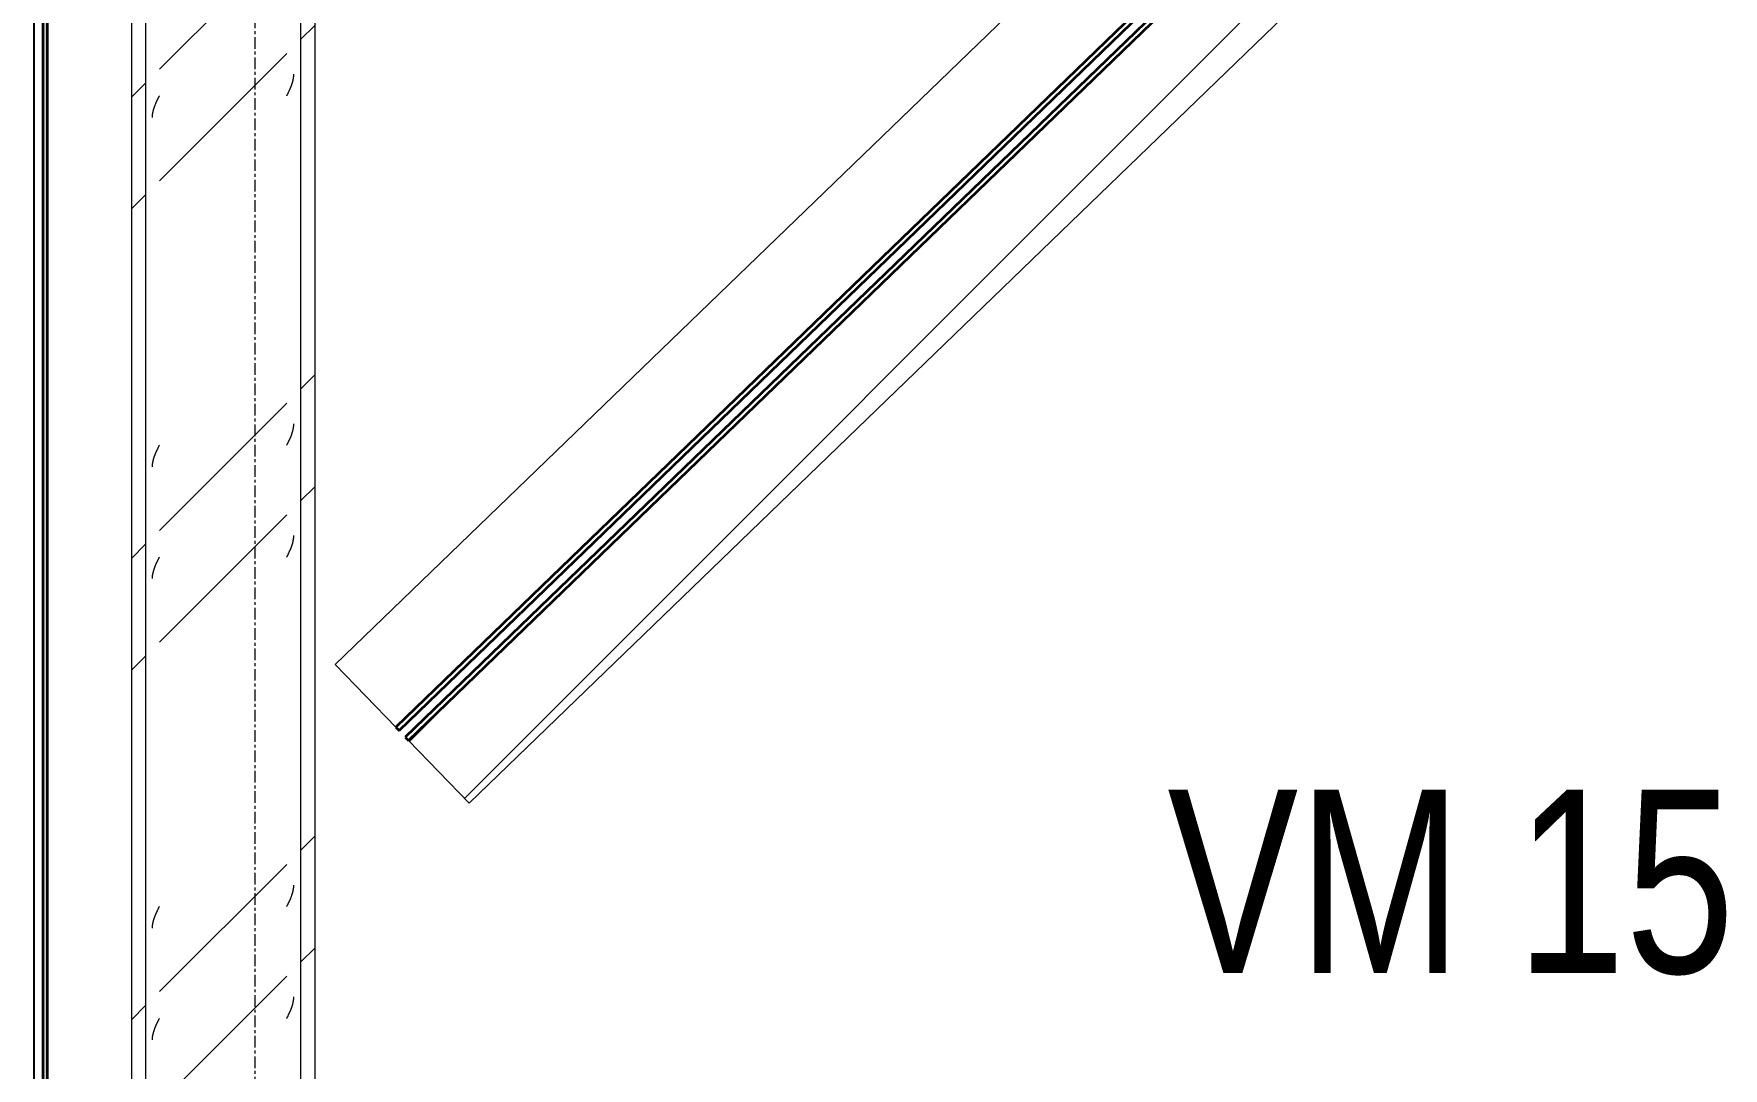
# Model space of a CAD drawing. Header units: centimetres. Extents: x -6741 to 14818, y -293 to 1595.
# Drawn here: x 630.2 to 814.4, y 382.3 to 495.1 of the extents above; entities that cross this region are included whole.
import ezdxf

# ---------------------------------------------------------------- set-up
doc = ezdxf.new("R2010")
doc.units = ezdxf.units.CM
doc.linetypes.add('Grid Line', pattern=[2.2225, 1.27, -0.3175, 0.3175, -0.3175])
for name, color, linetype, lineweight in [('A-GENM', 7, 'Continuous', 9), ('A-WALL', 7, 'Continuous', 9), ('A-WALL-PATT', 7, 'Continuous', 35), ('S-BEAM', 7, 'Continuous', 9), ('S-BEAM-IDEN', 7, 'Continuous', 18), ('S-COLS', 7, 'Continuous', 9), ('S-GRID', 7, 'Continuous', 9)]:
    doc.layers.add(name, color=color, linetype=linetype, lineweight=lineweight)
doc.styles.add('Century Gothic_2', font='GOTHIC.TTF', dxfattribs={"width": 0.8, "height": 20})
pattern_1 = [(45, (152.695, 0), (-25.14472, 25.14472), []), (45, (152.695, 38.1), (-25.14472, 25.14472), [])]

# ---------------------------------------------------------------- blocks, each defined once
blk = doc.blocks.new('RVR_PQ_Terminación Fachada - RVR_PQ_Terminación Fachada-1834260-Elevación Eje 7')
at = {"layer": 'A-GENM', "color": 254, "lineweight": 25, "true_color": 0xcccccc}
for p, q in [((-6824.58, 938.29), (-6824.58, 96.73)), ((-6823.58, 96.73), (-6823.58, 938.29))]:
    blk.add_line(p, q, dxfattribs=at)
blk = doc.blocks.new('PQ_RVR_ARQ-01_ZZ_ZZ_MO_T_A_rvt-2-Elevación Eje 7')
at = {"layer": 'A-WALL-PATT', "lineweight": 9, "true_color": 0xeaeaea}
blk.add_hatch(color=254, dxfattribs=at).paths.add_polyline_path([(-6823.58, 99), (-6823.08, 99), (-6823.08, 938.29), (-6823.58, 938.29), (-6823.58, 127.04)])
at = {"layer": 'A-WALL', "color": 254, "lineweight": 35, "true_color": 0xcccccc}
for p, q in [((-6823.58, 938.29), (-6823.58, 99)), ((-6823.08, 99), (-6823.08, 938.29))]:
    blk.add_line(p, q, dxfattribs=at)
at = {"layer": 'A-GENM', "color": 254, "lineweight": 9, "true_color": 0xcccccc}
blk.add_blockref('RVR_PQ_Terminación Fachada - RVR_PQ_Terminación Fachada-1834260-Elevación Eje 7', (0, 0), dxfattribs=at)
blk = doc.blocks.new('FP_7-Elevación Eje 7')
at = {"layer": 'S-COLS', "color": 9, "true_color": 0xc0c0c0}
for p, q in [((-6796.31, 490), (-6796.3, 490.03)), ((-6796.3, 490.03), (-6796.29, 490.07)), ((-6796.29, 490.11), (-6796.28, 490.15)), ((-6796.29, 490.07), (-6796.29, 490.11)), ((-6796.28, 490.15), (-6796.27, 490.18)), ((-6796.27, 490.22), (-6796.26, 490.26)), ((-6796.27, 490.18), (-6796.27, 490.22)), ((-6796.26, 490.29), (-6796.25, 490.33)), ((-6796.26, 490.26), (-6796.26, 490.29)), ((-6796.25, 490.37), (-6796.24, 490.41)), ((-6796.25, 490.33), (-6796.25, 490.37)), ((-6796.24, 490.48), (-6796.23, 490.52)), ((-6796.24, 490.44), (-6796.24, 490.48)), ((-6796.24, 490.41), (-6796.24, 490.44)), ((-6796.23, 490.63), (-6796.23, 490.67)), ((-6796.23, 490.59), (-6796.23, 490.63)), ((-6796.23, 490.56), (-6796.23, 490.59)), ((-6796.23, 490.52), (-6796.23, 490.56)), ((-6797, 488.32), (-6796.98, 488.36)), ((-6796.98, 488.36), (-6796.96, 488.39)), ((-6796.96, 488.39), (-6796.94, 488.43)), ((-6796.94, 488.43), (-6796.92, 488.47)), ((-6796.92, 488.47), (-6796.9, 488.5)), ((-6796.9, 488.5), (-6796.88, 488.54)), ((-6796.88, 488.54), (-6796.86, 488.58)), ((-6796.86, 488.58), (-6796.85, 488.62)), ((-6796.85, 488.62), (-6796.83, 488.65)), ((-6796.83, 488.65), (-6796.81, 488.69)), ((-6796.81, 488.69), (-6796.79, 488.73)), ((-6796.79, 488.73), (-6796.77, 488.77)), ((-6796.77, 488.77), (-6796.76, 488.8)), ((-6796.76, 488.8), (-6796.74, 488.84)), ((-6796.74, 488.84), (-6796.72, 488.88)), ((-6796.72, 488.88), (-6796.7, 488.91)), ((-6796.7, 488.91), (-6796.68, 488.95)), ((-6796.68, 488.95), (-6796.67, 488.99)), ((-6796.67, 488.99), (-6796.65, 489.03)), ((-6796.65, 489.03), (-6796.63, 489.06)), ((-6796.63, 489.06), (-6796.62, 489.1)), ((-6796.62, 489.1), (-6796.6, 489.14)), ((-6796.6, 489.14), (-6796.59, 489.18)), ((-6796.59, 489.18), (-6796.57, 489.21)), ((-6796.57, 489.21), (-6796.55, 489.25)), ((-6796.55, 489.25), (-6796.54, 489.29)), ((-6796.54, 489.29), (-6796.52, 489.33)), ((-6796.52, 489.33), (-6796.51, 489.36)), ((-6796.51, 489.36), (-6796.49, 489.4)), ((-6796.49, 489.4), (-6796.48, 489.44)), ((-6796.48, 489.44), (-6796.47, 489.47)), ((-6796.47, 489.47), (-6796.45, 489.51)), ((-6796.45, 489.51), (-6796.44, 489.55)), ((-6796.44, 489.55), (-6796.43, 489.59)), ((-6796.43, 489.59), (-6796.41, 489.62)), ((-6796.41, 489.62), (-6796.4, 489.66)), ((-6796.4, 489.66), (-6796.39, 489.7)), ((-6796.39, 489.7), (-6796.38, 489.74)), ((-6796.38, 489.74), (-6796.37, 489.77)), ((-6796.37, 489.77), (-6796.36, 489.81)), ((-6796.36, 489.81), (-6796.35, 489.85)), ((-6796.35, 489.85), (-6796.34, 489.88)), ((-6796.34, 489.88), (-6796.33, 489.92)), ((-6796.33, 489.92), (-6796.32, 489.96)), ((-6796.32, 489.96), (-6796.31, 490)), ((-6796.48, 451.34), (-6796.47, 451.37)), ((-6796.47, 451.37), (-6796.45, 451.41)), ((-6796.45, 451.41), (-6796.44, 451.45)), ((-6796.44, 451.45), (-6796.43, 451.49)), ((-6796.43, 451.49), (-6796.41, 451.52)), ((-6796.41, 451.52), (-6796.4, 451.56)), ((-6796.4, 451.56), (-6796.39, 451.6)), ((-6796.39, 451.6), (-6796.38, 451.64)), ((-6796.38, 451.64), (-6796.37, 451.67)), ((-6796.37, 451.67), (-6796.36, 451.71)), ((-6796.36, 451.71), (-6796.35, 451.75)), ((-6796.35, 451.75), (-6796.34, 451.78)), ((-6796.34, 451.78), (-6796.33, 451.82)), ((-6796.33, 451.82), (-6796.32, 451.86)), ((-6796.32, 451.86), (-6796.31, 451.9)), ((-6796.31, 451.9), (-6796.3, 451.93)), ((-6796.3, 451.93), (-6796.29, 451.97)), ((-6796.29, 452.01), (-6796.28, 452.05)), ((-6796.29, 451.97), (-6796.29, 452.01)), ((-6796.28, 452.05), (-6796.27, 452.08)), ((-6796.27, 452.12), (-6796.26, 452.16)), ((-6796.27, 452.08), (-6796.27, 452.12)), ((-6796.26, 452.19), (-6796.25, 452.23)), ((-6796.26, 452.16), (-6796.26, 452.19)), ((-6796.25, 452.27), (-6796.24, 452.31)), ((-6796.25, 452.23), (-6796.25, 452.27)), ((-6796.24, 452.38), (-6796.23, 452.42)), ((-6796.24, 452.34), (-6796.24, 452.38)), ((-6796.24, 452.31), (-6796.24, 452.34)), ((-6796.23, 452.53), (-6796.23, 452.57)), ((-6796.23, 452.49), (-6796.23, 452.53)), ((-6796.23, 452.46), (-6796.23, 452.49)), ((-6796.23, 452.42), (-6796.23, 452.46)), ((-6797, 450.22), (-6796.98, 450.26)), ((-6796.98, 450.26), (-6796.96, 450.29)), ((-6796.96, 450.29), (-6796.94, 450.33)), ((-6796.94, 450.33), (-6796.92, 450.37)), ((-6796.92, 450.37), (-6796.9, 450.4)), ((-6796.9, 450.4), (-6796.88, 450.44)), ((-6796.88, 450.44), (-6796.86, 450.48)), ((-6796.86, 450.48), (-6796.85, 450.52)), ((-6796.85, 450.52), (-6796.83, 450.55)), ((-6796.83, 450.55), (-6796.81, 450.59)), ((-6796.81, 450.59), (-6796.79, 450.63)), ((-6796.79, 450.63), (-6796.77, 450.67)), ((-6796.77, 450.67), (-6796.76, 450.7)), ((-6796.76, 450.7), (-6796.74, 450.74)), ((-6796.74, 450.74), (-6796.72, 450.78)), ((-6796.72, 450.78), (-6796.7, 450.81)), ((-6796.7, 450.81), (-6796.68, 450.85)), ((-6796.68, 450.85), (-6796.67, 450.89)), ((-6796.67, 450.89), (-6796.65, 450.93)), ((-6796.65, 450.93), (-6796.63, 450.96)), ((-6796.63, 450.96), (-6796.62, 451)), ((-6796.62, 451), (-6796.6, 451.04)), ((-6796.6, 451.04), (-6796.59, 451.08)), ((-6796.59, 451.08), (-6796.57, 451.11)), ((-6796.57, 451.11), (-6796.55, 451.15)), ((-6796.55, 451.15), (-6796.54, 451.19)), ((-6796.54, 451.19), (-6796.52, 451.23)), ((-6796.52, 451.23), (-6796.51, 451.26)), ((-6796.51, 451.26), (-6796.49, 451.3)), ((-6796.49, 451.3), (-6796.48, 451.34)), ((-6796.23, 440.34), (-6796.23, 440.38)), ((-6796.23, 440.3), (-6796.23, 440.34)), ((-6796.23, 440.27), (-6796.23, 440.3)), ((-6796.79, 438.44), (-6796.77, 438.48)), ((-6796.77, 438.48), (-6796.76, 438.51)), ((-6796.76, 438.51), (-6796.74, 438.55)), ((-6796.74, 438.55), (-6796.72, 438.59)), ((-6796.72, 438.59), (-6796.7, 438.63)), ((-6796.7, 438.63), (-6796.68, 438.66)), ((-6796.68, 438.66), (-6796.67, 438.7)), ((-6796.67, 438.7), (-6796.65, 438.74)), ((-6796.65, 438.74), (-6796.63, 438.77)), ((-6796.63, 438.77), (-6796.62, 438.81)), ((-6796.62, 438.81), (-6796.6, 438.85)), ((-6796.6, 438.85), (-6796.59, 438.89)), ((-6796.59, 438.89), (-6796.57, 438.92)), ((-6796.57, 438.92), (-6796.55, 438.96)), ((-6796.55, 438.96), (-6796.54, 439)), ((-6796.54, 439), (-6796.52, 439.04)), ((-6796.52, 439.04), (-6796.51, 439.07)), ((-6796.51, 439.07), (-6796.49, 439.11)), ((-6796.49, 439.11), (-6796.48, 439.15)), ((-6796.48, 439.15), (-6796.47, 439.18)), ((-6796.47, 439.18), (-6796.45, 439.22)), ((-6796.45, 439.22), (-6796.44, 439.26)), ((-6796.44, 439.26), (-6796.43, 439.3)), ((-6796.43, 439.3), (-6796.41, 439.33)), ((-6796.41, 439.33), (-6796.4, 439.37)), ((-6796.4, 439.37), (-6796.39, 439.41)), ((-6796.39, 439.41), (-6796.38, 439.45)), ((-6796.38, 439.45), (-6796.37, 439.48)), ((-6796.37, 439.48), (-6796.36, 439.52)), ((-6796.36, 439.52), (-6796.35, 439.56)), ((-6796.35, 439.56), (-6796.34, 439.6)), ((-6796.34, 439.6), (-6796.33, 439.63)), ((-6796.33, 439.63), (-6796.32, 439.67)), ((-6796.32, 439.67), (-6796.31, 439.71)), ((-6796.31, 439.71), (-6796.3, 439.74)), ((-6796.3, 439.74), (-6796.29, 439.78)), ((-6796.29, 439.82), (-6796.28, 439.86)), ((-6796.29, 439.78), (-6796.29, 439.82)), ((-6796.28, 439.86), (-6796.27, 439.89)), ((-6796.27, 439.93), (-6796.26, 439.97)), ((-6796.27, 439.89), (-6796.27, 439.93)), ((-6796.26, 440.01), (-6796.25, 440.04)), ((-6796.26, 439.97), (-6796.26, 440.01)), ((-6796.25, 440.08), (-6796.24, 440.12)), ((-6796.25, 440.04), (-6796.25, 440.08)), ((-6796.24, 440.19), (-6796.23, 440.23)), ((-6796.24, 440.15), (-6796.24, 440.19)), ((-6796.24, 440.12), (-6796.24, 440.15)), ((-6796.23, 440.23), (-6796.23, 440.27)), ((-6797, 438.03), (-6796.98, 438.07)), ((-6796.98, 438.07), (-6796.96, 438.1)), ((-6796.96, 438.1), (-6796.94, 438.14)), ((-6796.94, 438.14), (-6796.92, 438.18)), ((-6796.92, 438.18), (-6796.9, 438.21)), ((-6796.9, 438.21), (-6796.88, 438.25)), ((-6796.88, 438.25), (-6796.86, 438.29)), ((-6796.86, 438.29), (-6796.85, 438.33)), ((-6796.85, 438.33), (-6796.83, 438.36)), ((-6796.83, 438.36), (-6796.81, 438.4)), ((-6796.81, 438.4), (-6796.79, 438.44)), ((-6796.32, 401.57), (-6796.31, 401.61)), ((-6796.31, 401.61), (-6796.3, 401.64)), ((-6796.3, 401.64), (-6796.29, 401.68)), ((-6796.29, 401.72), (-6796.28, 401.76)), ((-6796.29, 401.68), (-6796.29, 401.72)), ((-6796.28, 401.76), (-6796.27, 401.79)), ((-6796.27, 401.83), (-6796.26, 401.87)), ((-6796.27, 401.79), (-6796.27, 401.83)), ((-6796.26, 401.91), (-6796.25, 401.94)), ((-6796.26, 401.87), (-6796.26, 401.91)), ((-6796.25, 401.98), (-6796.24, 402.02)), ((-6796.25, 401.94), (-6796.25, 401.98)), ((-6796.24, 402.09), (-6796.23, 402.13)), ((-6796.24, 402.05), (-6796.24, 402.09)), ((-6796.24, 402.02), (-6796.24, 402.05)), ((-6796.23, 402.24), (-6796.23, 402.28)), ((-6796.23, 402.2), (-6796.23, 402.24)), ((-6796.23, 402.17), (-6796.23, 402.2)), ((-6796.23, 402.13), (-6796.23, 402.17)), ((-6797, 399.93), (-6796.98, 399.97)), ((-6796.98, 399.97), (-6796.96, 400)), ((-6796.96, 400), (-6796.94, 400.04)), ((-6796.94, 400.04), (-6796.92, 400.08)), ((-6796.92, 400.08), (-6796.9, 400.11)), ((-6796.9, 400.11), (-6796.88, 400.15)), ((-6796.88, 400.15), (-6796.86, 400.19)), ((-6796.86, 400.19), (-6796.85, 400.23)), ((-6796.85, 400.23), (-6796.83, 400.26)), ((-6796.83, 400.26), (-6796.81, 400.3)), ((-6796.81, 400.3), (-6796.79, 400.34)), ((-6796.79, 400.34), (-6796.77, 400.38)), ((-6796.77, 400.38), (-6796.76, 400.41)), ((-6796.76, 400.41), (-6796.74, 400.45)), ((-6796.74, 400.45), (-6796.72, 400.49)), ((-6796.72, 400.49), (-6796.7, 400.53)), ((-6796.7, 400.53), (-6796.68, 400.56)), ((-6796.68, 400.56), (-6796.67, 400.6)), ((-6796.67, 400.6), (-6796.65, 400.64)), ((-6796.65, 400.64), (-6796.63, 400.67)), ((-6796.63, 400.67), (-6796.62, 400.71)), ((-6796.62, 400.71), (-6796.6, 400.75)), ((-6796.6, 400.75), (-6796.59, 400.79)), ((-6796.59, 400.79), (-6796.57, 400.82)), ((-6796.57, 400.82), (-6796.55, 400.86)), ((-6796.55, 400.86), (-6796.54, 400.9)), ((-6796.54, 400.9), (-6796.52, 400.94)), ((-6796.52, 400.94), (-6796.51, 400.97)), ((-6796.51, 400.97), (-6796.49, 401.01)), ((-6796.49, 401.01), (-6796.48, 401.05)), ((-6796.48, 401.05), (-6796.47, 401.08)), ((-6796.47, 401.08), (-6796.45, 401.12)), ((-6796.45, 401.12), (-6796.44, 401.16)), ((-6796.44, 401.16), (-6796.43, 401.2)), ((-6796.43, 401.2), (-6796.41, 401.23)), ((-6796.41, 401.23), (-6796.4, 401.27)), ((-6796.4, 401.27), (-6796.39, 401.31)), ((-6796.39, 401.31), (-6796.38, 401.35)), ((-6796.38, 401.35), (-6796.37, 401.38)), ((-6796.37, 401.38), (-6796.36, 401.42)), ((-6796.36, 401.42), (-6796.35, 401.46)), ((-6796.35, 401.46), (-6796.34, 401.5)), ((-6796.34, 401.5), (-6796.33, 401.53)), ((-6796.33, 401.53), (-6796.32, 401.57)), ((-6796.55, 388.67), (-6796.54, 388.71)), ((-6796.54, 388.71), (-6796.52, 388.75)), ((-6796.52, 388.75), (-6796.51, 388.78)), ((-6796.51, 388.78), (-6796.49, 388.82)), ((-6796.49, 388.82), (-6796.48, 388.86)), ((-6796.48, 388.86), (-6796.47, 388.9)), ((-6796.47, 388.9), (-6796.45, 388.93)), ((-6796.45, 388.93), (-6796.44, 388.97)), ((-6796.44, 388.97), (-6796.43, 389.01)), ((-6796.43, 389.01), (-6796.41, 389.04)), ((-6796.41, 389.04), (-6796.4, 389.08)), ((-6796.4, 389.08), (-6796.39, 389.12)), ((-6796.39, 389.12), (-6796.38, 389.16)), ((-6796.38, 389.16), (-6796.37, 389.19)), ((-6796.37, 389.19), (-6796.36, 389.23)), ((-6796.36, 389.23), (-6796.35, 389.27)), ((-6796.35, 389.27), (-6796.34, 389.31)), ((-6796.34, 389.31), (-6796.33, 389.34)), ((-6796.33, 389.34), (-6796.32, 389.38)), ((-6796.32, 389.38), (-6796.31, 389.42)), ((-6796.31, 389.42), (-6796.3, 389.45)), ((-6796.3, 389.45), (-6796.29, 389.49)), ((-6796.29, 389.53), (-6796.28, 389.57)), ((-6796.29, 389.49), (-6796.29, 389.53)), ((-6796.28, 389.57), (-6796.27, 389.6)), ((-6796.27, 389.64), (-6796.26, 389.68)), ((-6796.27, 389.6), (-6796.27, 389.64)), ((-6796.26, 389.72), (-6796.25, 389.75)), ((-6796.26, 389.68), (-6796.26, 389.72)), ((-6796.25, 389.79), (-6796.24, 389.83)), ((-6796.25, 389.75), (-6796.25, 389.79)), ((-6796.24, 389.9), (-6796.23, 389.94)), ((-6796.24, 389.87), (-6796.24, 389.9)), ((-6796.24, 389.83), (-6796.24, 389.87)), ((-6796.23, 390.05), (-6796.23, 390.09)), ((-6796.23, 390.01), (-6796.23, 390.05)), ((-6796.23, 389.98), (-6796.23, 390.01)), ((-6796.23, 389.94), (-6796.23, 389.98)), ((-6797, 387.74), (-6796.98, 387.78)), ((-6796.98, 387.78), (-6796.96, 387.81)), ((-6796.96, 387.81), (-6796.94, 387.85)), ((-6796.94, 387.85), (-6796.92, 387.89)), ((-6796.92, 387.89), (-6796.9, 387.93)), ((-6796.9, 387.93), (-6796.88, 387.96)), ((-6796.88, 387.96), (-6796.86, 388)), ((-6796.86, 388), (-6796.85, 388.04)), ((-6796.85, 388.04), (-6796.83, 388.07)), ((-6796.83, 388.07), (-6796.81, 388.11)), ((-6796.81, 388.11), (-6796.79, 388.15)), ((-6796.79, 388.15), (-6796.77, 388.19)), ((-6796.77, 388.19), (-6796.76, 388.22)), ((-6796.76, 388.22), (-6796.74, 388.26)), ((-6796.74, 388.26), (-6796.72, 388.3)), ((-6796.72, 388.3), (-6796.7, 388.34)), ((-6796.7, 388.34), (-6796.68, 388.37)), ((-6796.68, 388.37), (-6796.67, 388.41)), ((-6796.67, 388.41), (-6796.65, 388.45)), ((-6796.65, 388.45), (-6796.63, 388.48)), ((-6796.63, 388.48), (-6796.62, 388.52)), ((-6796.62, 388.52), (-6796.6, 388.56)), ((-6796.6, 388.56), (-6796.59, 388.6)), ((-6796.59, 388.6), (-6796.57, 388.63)), ((-6796.57, 388.63), (-6796.55, 388.67))]:
    blk.add_line(p, q, dxfattribs=at)
blk = doc.blocks.new('FP_8-Elevación Eje 7')
at = {"layer": 'S-COLS', "color": 9, "true_color": 0xc0c0c0}
for p, q in [((-6810.95, 488.17), (-6810.93, 488.21)), ((-6810.93, 488.21), (-6810.91, 488.24)), ((-6810.91, 488.24), (-6810.9, 488.28)), ((-6810.9, 488.28), (-6810.88, 488.32)), ((-6811.62, 486.34), (-6811.61, 486.38)), ((-6811.61, 486.42), (-6811.6, 486.45)), ((-6811.61, 486.38), (-6811.61, 486.42)), ((-6811.6, 486.45), (-6811.59, 486.49)), ((-6811.59, 486.53), (-6811.58, 486.56)), ((-6811.59, 486.49), (-6811.59, 486.53)), ((-6811.58, 486.56), (-6811.57, 486.6)), ((-6811.57, 486.6), (-6811.56, 486.64)), ((-6811.56, 486.64), (-6811.55, 486.68)), ((-6811.55, 486.68), (-6811.54, 486.71)), ((-6811.54, 486.75), (-6811.53, 486.79)), ((-6811.54, 486.71), (-6811.54, 486.75)), ((-6811.53, 486.79), (-6811.52, 486.83)), ((-6811.52, 486.83), (-6811.5, 486.86)), ((-6811.5, 486.86), (-6811.49, 486.9)), ((-6811.49, 486.9), (-6811.48, 486.94)), ((-6811.48, 486.94), (-6811.47, 486.97)), ((-6811.47, 486.97), (-6811.46, 487.01)), ((-6811.46, 487.01), (-6811.45, 487.05)), ((-6811.45, 487.05), (-6811.43, 487.09)), ((-6811.43, 487.09), (-6811.42, 487.12)), ((-6811.42, 487.12), (-6811.41, 487.16)), ((-6811.41, 487.16), (-6811.39, 487.2)), ((-6811.39, 487.2), (-6811.38, 487.24)), ((-6811.38, 487.24), (-6811.36, 487.27)), ((-6811.36, 487.27), (-6811.35, 487.31)), ((-6811.35, 487.31), (-6811.33, 487.35)), ((-6811.33, 487.35), (-6811.32, 487.39)), ((-6811.32, 487.39), (-6811.3, 487.42)), ((-6811.3, 487.42), (-6811.29, 487.46)), ((-6811.29, 487.46), (-6811.27, 487.5)), ((-6811.27, 487.5), (-6811.26, 487.53)), ((-6811.26, 487.53), (-6811.24, 487.57)), ((-6811.24, 487.57), (-6811.22, 487.61)), ((-6811.22, 487.61), (-6811.2, 487.65)), ((-6811.2, 487.65), (-6811.19, 487.68)), ((-6811.19, 487.68), (-6811.17, 487.72)), ((-6811.17, 487.72), (-6811.15, 487.76)), ((-6811.15, 487.76), (-6811.14, 487.8)), ((-6811.14, 487.8), (-6811.12, 487.83)), ((-6811.12, 487.83), (-6811.1, 487.87)), ((-6811.1, 487.87), (-6811.08, 487.91)), ((-6811.08, 487.91), (-6811.06, 487.94)), ((-6811.06, 487.94), (-6811.04, 487.98)), ((-6811.04, 487.98), (-6811.03, 488.02)), ((-6811.03, 488.02), (-6811.01, 488.06)), ((-6811.01, 488.06), (-6810.99, 488.09)), ((-6810.99, 488.09), (-6810.97, 488.13)), ((-6810.97, 488.13), (-6810.95, 488.17)), ((-6811.64, 486.15), (-6811.63, 486.19)), ((-6811.64, 486.12), (-6811.64, 486.15)), ((-6811.64, 486.08), (-6811.64, 486.12)), ((-6811.64, 486.04), (-6811.64, 486.08)), ((-6811.64, 486), (-6811.64, 486.04)), ((-6811.64, 485.97), (-6811.64, 486)), ((-6811.63, 486.27), (-6811.62, 486.3)), ((-6811.63, 486.23), (-6811.63, 486.27)), ((-6811.63, 486.19), (-6811.63, 486.23)), ((-6811.62, 486.3), (-6811.62, 486.34)), ((-6811.24, 449.47), (-6811.22, 449.51)), ((-6811.22, 449.51), (-6811.2, 449.55)), ((-6811.2, 449.55), (-6811.19, 449.58)), ((-6811.19, 449.58), (-6811.17, 449.62)), ((-6811.17, 449.62), (-6811.15, 449.66)), ((-6811.15, 449.66), (-6811.14, 449.7)), ((-6811.14, 449.7), (-6811.12, 449.73)), ((-6811.12, 449.73), (-6811.1, 449.77)), ((-6811.1, 449.77), (-6811.08, 449.81)), ((-6811.08, 449.81), (-6811.06, 449.84)), ((-6811.06, 449.84), (-6811.04, 449.88)), ((-6811.04, 449.88), (-6811.03, 449.92)), ((-6811.03, 449.92), (-6811.01, 449.96)), ((-6811.01, 449.96), (-6810.99, 449.99)), ((-6810.99, 449.99), (-6810.97, 450.03)), ((-6810.97, 450.03), (-6810.95, 450.07)), ((-6810.95, 450.07), (-6810.93, 450.11)), ((-6810.93, 450.11), (-6810.91, 450.14)), ((-6810.91, 450.14), (-6810.9, 450.18)), ((-6810.9, 450.18), (-6810.88, 450.22)), ((-6811.64, 448.05), (-6811.63, 448.09)), ((-6811.64, 448.02), (-6811.64, 448.05)), ((-6811.64, 447.98), (-6811.64, 448.02)), ((-6811.64, 447.94), (-6811.64, 447.98)), ((-6811.64, 447.9), (-6811.64, 447.94)), ((-6811.64, 447.87), (-6811.64, 447.9)), ((-6811.63, 448.17), (-6811.62, 448.2)), ((-6811.63, 448.13), (-6811.63, 448.17)), ((-6811.63, 448.09), (-6811.63, 448.13)), ((-6811.62, 448.24), (-6811.61, 448.28)), ((-6811.62, 448.2), (-6811.62, 448.24)), ((-6811.61, 448.32), (-6811.6, 448.35)), ((-6811.61, 448.28), (-6811.61, 448.32)), ((-6811.6, 448.35), (-6811.59, 448.39)), ((-6811.59, 448.43), (-6811.58, 448.46)), ((-6811.59, 448.39), (-6811.59, 448.43)), ((-6811.58, 448.46), (-6811.57, 448.5)), ((-6811.57, 448.5), (-6811.56, 448.54)), ((-6811.56, 448.54), (-6811.55, 448.58)), ((-6811.55, 448.58), (-6811.54, 448.61)), ((-6811.54, 448.65), (-6811.53, 448.69)), ((-6811.54, 448.61), (-6811.54, 448.65)), ((-6811.53, 448.69), (-6811.52, 448.73)), ((-6811.52, 448.73), (-6811.5, 448.76)), ((-6811.5, 448.76), (-6811.49, 448.8)), ((-6811.49, 448.8), (-6811.48, 448.84)), ((-6811.48, 448.84), (-6811.47, 448.87)), ((-6811.47, 448.87), (-6811.46, 448.91)), ((-6811.46, 448.91), (-6811.45, 448.95)), ((-6811.45, 448.95), (-6811.43, 448.99)), ((-6811.43, 448.99), (-6811.42, 449.02)), ((-6811.42, 449.02), (-6811.41, 449.06)), ((-6811.41, 449.06), (-6811.39, 449.1)), ((-6811.39, 449.1), (-6811.38, 449.14)), ((-6811.38, 449.14), (-6811.36, 449.17)), ((-6811.36, 449.17), (-6811.35, 449.21)), ((-6811.35, 449.21), (-6811.33, 449.25)), ((-6811.33, 449.25), (-6811.32, 449.29)), ((-6811.32, 449.29), (-6811.3, 449.32)), ((-6811.3, 449.32), (-6811.29, 449.36)), ((-6811.29, 449.36), (-6811.27, 449.4)), ((-6811.27, 449.4), (-6811.26, 449.43)), ((-6811.26, 449.43), (-6811.24, 449.47)), ((-6811.5, 436.57), (-6811.49, 436.61)), ((-6811.49, 436.61), (-6811.48, 436.65)), ((-6811.48, 436.65), (-6811.47, 436.69)), ((-6811.47, 436.69), (-6811.46, 436.72)), ((-6811.46, 436.72), (-6811.45, 436.76)), ((-6811.45, 436.76), (-6811.43, 436.8)), ((-6811.43, 436.8), (-6811.42, 436.83)), ((-6811.42, 436.83), (-6811.41, 436.87)), ((-6811.41, 436.87), (-6811.39, 436.91)), ((-6811.39, 436.91), (-6811.38, 436.95)), ((-6811.38, 436.95), (-6811.36, 436.98)), ((-6811.36, 436.98), (-6811.35, 437.02)), ((-6811.35, 437.02), (-6811.33, 437.06)), ((-6811.33, 437.06), (-6811.32, 437.1)), ((-6811.32, 437.1), (-6811.3, 437.13)), ((-6811.3, 437.13), (-6811.29, 437.17)), ((-6811.29, 437.17), (-6811.27, 437.21)), ((-6811.27, 437.21), (-6811.26, 437.24)), ((-6811.26, 437.24), (-6811.24, 437.28)), ((-6811.24, 437.28), (-6811.22, 437.32)), ((-6811.22, 437.32), (-6811.2, 437.36)), ((-6811.2, 437.36), (-6811.19, 437.39)), ((-6811.19, 437.39), (-6811.17, 437.43)), ((-6811.17, 437.43), (-6811.15, 437.47)), ((-6811.15, 437.47), (-6811.14, 437.51)), ((-6811.14, 437.51), (-6811.12, 437.54)), ((-6811.12, 437.54), (-6811.1, 437.58)), ((-6811.1, 437.58), (-6811.08, 437.62)), ((-6811.08, 437.62), (-6811.06, 437.66)), ((-6811.06, 437.66), (-6811.04, 437.69)), ((-6811.04, 437.69), (-6811.03, 437.73)), ((-6811.03, 437.73), (-6811.01, 437.77)), ((-6811.01, 437.77), (-6810.99, 437.8)), ((-6810.99, 437.8), (-6810.97, 437.84)), ((-6810.97, 437.84), (-6810.95, 437.88)), ((-6810.95, 437.88), (-6810.93, 437.92)), ((-6810.93, 437.92), (-6810.91, 437.95)), ((-6810.91, 437.95), (-6810.9, 437.99)), ((-6810.9, 437.99), (-6810.88, 438.03)), ((-6811.64, 435.86), (-6811.63, 435.9)), ((-6811.64, 435.83), (-6811.64, 435.86)), ((-6811.64, 435.79), (-6811.64, 435.83)), ((-6811.64, 435.75), (-6811.64, 435.79)), ((-6811.64, 435.72), (-6811.64, 435.75)), ((-6811.64, 435.68), (-6811.64, 435.72)), ((-6811.63, 435.98), (-6811.62, 436.01)), ((-6811.63, 435.94), (-6811.63, 435.98)), ((-6811.63, 435.9), (-6811.63, 435.94)), ((-6811.62, 436.05), (-6811.61, 436.09)), ((-6811.62, 436.01), (-6811.62, 436.05)), ((-6811.61, 436.13), (-6811.6, 436.16)), ((-6811.61, 436.09), (-6811.61, 436.13)), ((-6811.6, 436.16), (-6811.59, 436.2)), ((-6811.59, 436.24), (-6811.58, 436.27)), ((-6811.59, 436.2), (-6811.59, 436.24)), ((-6811.58, 436.27), (-6811.57, 436.31)), ((-6811.57, 436.31), (-6811.56, 436.35)), ((-6811.56, 436.35), (-6811.55, 436.39)), ((-6811.55, 436.39), (-6811.54, 436.42)), ((-6811.54, 436.46), (-6811.53, 436.5)), ((-6811.54, 436.42), (-6811.54, 436.46)), ((-6811.53, 436.5), (-6811.52, 436.54)), ((-6811.52, 436.54), (-6811.5, 436.57)), ((-6810.97, 399.74), (-6810.95, 399.78)), ((-6810.95, 399.78), (-6810.93, 399.82)), ((-6810.93, 399.82), (-6810.91, 399.85)), ((-6810.91, 399.85), (-6810.9, 399.89)), ((-6810.9, 399.89), (-6810.88, 399.93)), ((-6811.62, 397.95), (-6811.61, 397.99)), ((-6811.62, 397.91), (-6811.62, 397.95)), ((-6811.61, 398.03), (-6811.6, 398.06)), ((-6811.61, 397.99), (-6811.61, 398.03)), ((-6811.6, 398.06), (-6811.59, 398.1)), ((-6811.59, 398.14), (-6811.58, 398.17)), ((-6811.59, 398.1), (-6811.59, 398.14)), ((-6811.58, 398.17), (-6811.57, 398.21)), ((-6811.57, 398.21), (-6811.56, 398.25)), ((-6811.56, 398.25), (-6811.55, 398.29)), ((-6811.55, 398.29), (-6811.54, 398.32)), ((-6811.54, 398.36), (-6811.53, 398.4)), ((-6811.54, 398.32), (-6811.54, 398.36)), ((-6811.53, 398.4), (-6811.52, 398.44)), ((-6811.52, 398.44), (-6811.5, 398.47)), ((-6811.5, 398.47), (-6811.49, 398.51)), ((-6811.49, 398.51), (-6811.48, 398.55)), ((-6811.48, 398.55), (-6811.47, 398.59)), ((-6811.47, 398.59), (-6811.46, 398.62)), ((-6811.46, 398.62), (-6811.45, 398.66)), ((-6811.45, 398.66), (-6811.43, 398.7)), ((-6811.43, 398.7), (-6811.42, 398.73)), ((-6811.42, 398.73), (-6811.41, 398.77)), ((-6811.41, 398.77), (-6811.39, 398.81)), ((-6811.39, 398.81), (-6811.38, 398.85)), ((-6811.38, 398.85), (-6811.36, 398.88)), ((-6811.36, 398.88), (-6811.35, 398.92)), ((-6811.35, 398.92), (-6811.33, 398.96)), ((-6811.33, 398.96), (-6811.32, 399)), ((-6811.32, 399), (-6811.3, 399.03)), ((-6811.3, 399.03), (-6811.29, 399.07)), ((-6811.29, 399.07), (-6811.27, 399.11)), ((-6811.27, 399.11), (-6811.26, 399.14)), ((-6811.26, 399.14), (-6811.24, 399.18)), ((-6811.24, 399.18), (-6811.22, 399.22)), ((-6811.22, 399.22), (-6811.2, 399.26)), ((-6811.2, 399.26), (-6811.19, 399.29)), ((-6811.19, 399.29), (-6811.17, 399.33)), ((-6811.17, 399.33), (-6811.15, 399.37)), ((-6811.15, 399.37), (-6811.14, 399.41)), ((-6811.14, 399.41), (-6811.12, 399.44)), ((-6811.12, 399.44), (-6811.1, 399.48)), ((-6811.1, 399.48), (-6811.08, 399.52)), ((-6811.08, 399.52), (-6811.06, 399.56)), ((-6811.06, 399.56), (-6811.04, 399.59)), ((-6811.04, 399.59), (-6811.03, 399.63)), ((-6811.03, 399.63), (-6811.01, 399.67)), ((-6811.01, 399.67), (-6810.99, 399.7)), ((-6810.99, 399.7), (-6810.97, 399.74)), ((-6811.64, 397.76), (-6811.63, 397.8)), ((-6811.64, 397.73), (-6811.64, 397.76)), ((-6811.64, 397.69), (-6811.64, 397.73)), ((-6811.64, 397.65), (-6811.64, 397.69)), ((-6811.64, 397.62), (-6811.64, 397.65)), ((-6811.64, 397.58), (-6811.64, 397.62)), ((-6811.63, 397.88), (-6811.62, 397.91)), ((-6811.63, 397.84), (-6811.63, 397.88)), ((-6811.63, 397.8), (-6811.63, 397.84)), ((-6811.3, 386.84), (-6811.29, 386.88)), ((-6811.29, 386.88), (-6811.27, 386.92)), ((-6811.27, 386.92), (-6811.26, 386.96)), ((-6811.26, 386.96), (-6811.24, 386.99)), ((-6811.24, 386.99), (-6811.22, 387.03)), ((-6811.22, 387.03), (-6811.2, 387.07)), ((-6811.2, 387.07), (-6811.19, 387.1)), ((-6811.19, 387.1), (-6811.17, 387.14)), ((-6811.17, 387.14), (-6811.15, 387.18)), ((-6811.15, 387.18), (-6811.14, 387.22)), ((-6811.14, 387.22), (-6811.12, 387.25)), ((-6811.12, 387.25), (-6811.1, 387.29)), ((-6811.1, 387.29), (-6811.08, 387.33)), ((-6811.08, 387.33), (-6811.06, 387.37)), ((-6811.06, 387.37), (-6811.04, 387.4)), ((-6811.04, 387.4), (-6811.03, 387.44)), ((-6811.03, 387.44), (-6811.01, 387.48)), ((-6811.01, 387.48), (-6810.99, 387.52)), ((-6810.99, 387.52), (-6810.97, 387.55)), ((-6810.97, 387.55), (-6810.95, 387.59)), ((-6810.95, 387.59), (-6810.93, 387.63)), ((-6810.93, 387.63), (-6810.91, 387.66)), ((-6810.91, 387.66), (-6810.9, 387.7)), ((-6810.9, 387.7), (-6810.88, 387.74)), ((-6811.64, 385.58), (-6811.63, 385.61)), ((-6811.64, 385.54), (-6811.64, 385.58)), ((-6811.64, 385.5), (-6811.64, 385.54)), ((-6811.64, 385.46), (-6811.64, 385.5)), ((-6811.64, 385.43), (-6811.64, 385.46)), ((-6811.64, 385.39), (-6811.64, 385.43)), ((-6811.63, 385.69), (-6811.62, 385.72)), ((-6811.63, 385.65), (-6811.63, 385.69)), ((-6811.63, 385.61), (-6811.63, 385.65)), ((-6811.62, 385.76), (-6811.61, 385.8)), ((-6811.62, 385.72), (-6811.62, 385.76)), ((-6811.61, 385.84), (-6811.6, 385.87)), ((-6811.61, 385.8), (-6811.61, 385.84)), ((-6811.6, 385.87), (-6811.59, 385.91)), ((-6811.59, 385.95), (-6811.58, 385.99)), ((-6811.59, 385.91), (-6811.59, 385.95)), ((-6811.58, 385.99), (-6811.57, 386.02)), ((-6811.57, 386.02), (-6811.56, 386.06)), ((-6811.56, 386.06), (-6811.55, 386.1)), ((-6811.55, 386.1), (-6811.54, 386.13)), ((-6811.54, 386.17), (-6811.53, 386.21)), ((-6811.54, 386.13), (-6811.54, 386.17)), ((-6811.53, 386.21), (-6811.52, 386.25)), ((-6811.52, 386.25), (-6811.5, 386.28)), ((-6811.5, 386.28), (-6811.49, 386.32)), ((-6811.49, 386.32), (-6811.48, 386.36)), ((-6811.48, 386.36), (-6811.47, 386.4)), ((-6811.47, 386.4), (-6811.46, 386.43)), ((-6811.46, 386.43), (-6811.45, 386.47)), ((-6811.45, 386.47), (-6811.43, 386.51)), ((-6811.43, 386.51), (-6811.42, 386.55)), ((-6811.42, 386.55), (-6811.41, 386.58)), ((-6811.41, 386.58), (-6811.39, 386.62)), ((-6811.39, 386.62), (-6811.38, 386.66)), ((-6811.38, 386.66), (-6811.36, 386.69)), ((-6811.36, 386.69), (-6811.35, 386.73)), ((-6811.35, 386.73), (-6811.33, 386.77)), ((-6811.33, 386.77), (-6811.32, 386.81)), ((-6811.32, 386.81), (-6811.3, 386.84))]:
    blk.add_line(p, q, dxfattribs=at)
blk = doc.blocks.new('UC-Perfil universal-Pilar - 200 x 200-V6-Elevación Eje 7')
at = {"layer": 'S-COLS', "true_color": 0xc0c0c0}
h = blk.add_hatch(dxfattribs=at)
h.set_pattern_fill('FP_14', color=9, style=0, pattern_type=2)
h.set_pattern_definition(pattern_1)
h.paths.add_polyline_path([(-6812.4, 94), (-6812.4, 933.53), (-6813.94, 933.53), (-6813.94, 94)])
h = blk.add_hatch(dxfattribs=at)
h.set_pattern_fill('FP_14', color=9, style=0, pattern_type=2)
h.set_pattern_definition(pattern_1)
h.paths.add_polyline_path([(-6810.88, 94), (-6797, 94), (-6797, 933.53), (-6810.88, 933.53), (-6810.88, 127.04)])
h = blk.add_hatch(dxfattribs=at)
h.set_pattern_fill('FP_14', color=9, style=0, pattern_type=2)
h.set_pattern_definition(pattern_1)
h.paths.add_polyline_path([(-6793.94, 94), (-6793.94, 933.53), (-6795.48, 933.53), (-6795.48, 94)])
at = {"layer": 'S-COLS'}
for p, q in [((-6813.94, 933.53), (-6813.94, 94)), ((-6812.4, 933.53), (-6812.4, 94)), ((-6795.48, 933.53), (-6795.48, 94)), ((-6793.94, 933.53), (-6793.94, 94))]:
    blk.add_line(p, q, dxfattribs=at)
for name in ['FP_7-Elevación Eje 7', 'FP_8-Elevación Eje 7']:
    blk.add_blockref(name, (0, 0), dxfattribs=at)
blk = doc.blocks.new('RVR_Tensor angular doble L - d_10 mm-1745369-Elevación Eje 7')
at = {"layer": 'S-BEAM', "true_color": 0xc0c0c0}
h = blk.add_hatch(dxfattribs=at)
h.set_pattern_fill('FP_14', color=9, style=0, pattern_type=2)
h.set_pattern_definition(pattern_1)
h.paths.add_polyline_path([(-6777.12, 411.2), (-6625.96, 557.17), (-6632.8, 563.77), (-6783.72, 418.03)])
h.paths.add_polyline_path([(-6625.6, 557.51), (-6624.89, 558.21), (-6631.72, 564.81), (-6632.44, 564.12)])
h.paths.add_polyline_path([(-6617.69, 565.16), (-6460.44, 717.01), (-6460.45, 717.79), (-6473.31, 717.79), (-6624.53, 571.76)])
at = {"layer": 'S-BEAM', "lineweight": 35}
for p, q in [((-6476.19, 717.79), (-6785.1, 419.48)), ((-6784.75, 419.12), (-6475.47, 717.79)), ((-6474.03, 717.79), (-6784.07, 418.39)), ((-6783.72, 418.03), (-6473.31, 717.79)), ((-6785.1, 419.48), (-6784.75, 419.12)), ((-6784.07, 418.39), (-6783.72, 418.03))]:
    blk.add_line(p, q, dxfattribs=at)
at = {"layer": 'S-BEAM'}
for p, q in [((-6791.7, 426.32), (-6641.08, 571.76)), ((-6777.12, 411.2), (-6625.96, 557.17)), ((-6785.1, 419.48), (-6791.7, 426.32)), ((-6777.12, 411.2), (-6783.72, 418.03))]:
    blk.add_line(p, q, dxfattribs=at)

msp = doc.modelspace()

# ---------------------------------------------------------------- linework, layer by layer
at = {"layer": 'S-GRID', "color": 253, "linetype": 'Grid Line', "true_color": 0xaaaaaa}
msp.add_line((654.362, -293.309), (654.362, 1534.845), dxfattribs=at)

# ---------------------------------------------------------------- block references
at = {"lineweight": 5}
msp.add_blockref('PQ_RVR_ARQ-01_ZZ_ZZ_MO_T_A_rvt-2-Elevación Eje 7', (7454.807, 0), dxfattribs=at)
at = {"layer": 'S-BEAM'}
msp.add_blockref('RVR_Tensor angular doble L - d_10 mm-1745369-Elevación Eje 7', (7454.807, 0), dxfattribs=at)
at = {"layer": 'S-COLS'}
msp.add_blockref('UC-Perfil universal-Pilar - 200 x 200-V6-Elevación Eje 7', (7454.807, 0), dxfattribs=at)

# ---------------------------------------------------------------- texts
at = {"layer": 'S-BEAM-IDEN', "lineweight": 9, "insert": (753.842, 412.685), "char_height": 20, "width": 173.80585, "attachment_point": 1, "style": 'Century Gothic_2'}
msp.add_mtext('VM 150 x 200', dxfattribs=at)

doc.saveas('drawing.dxf')
